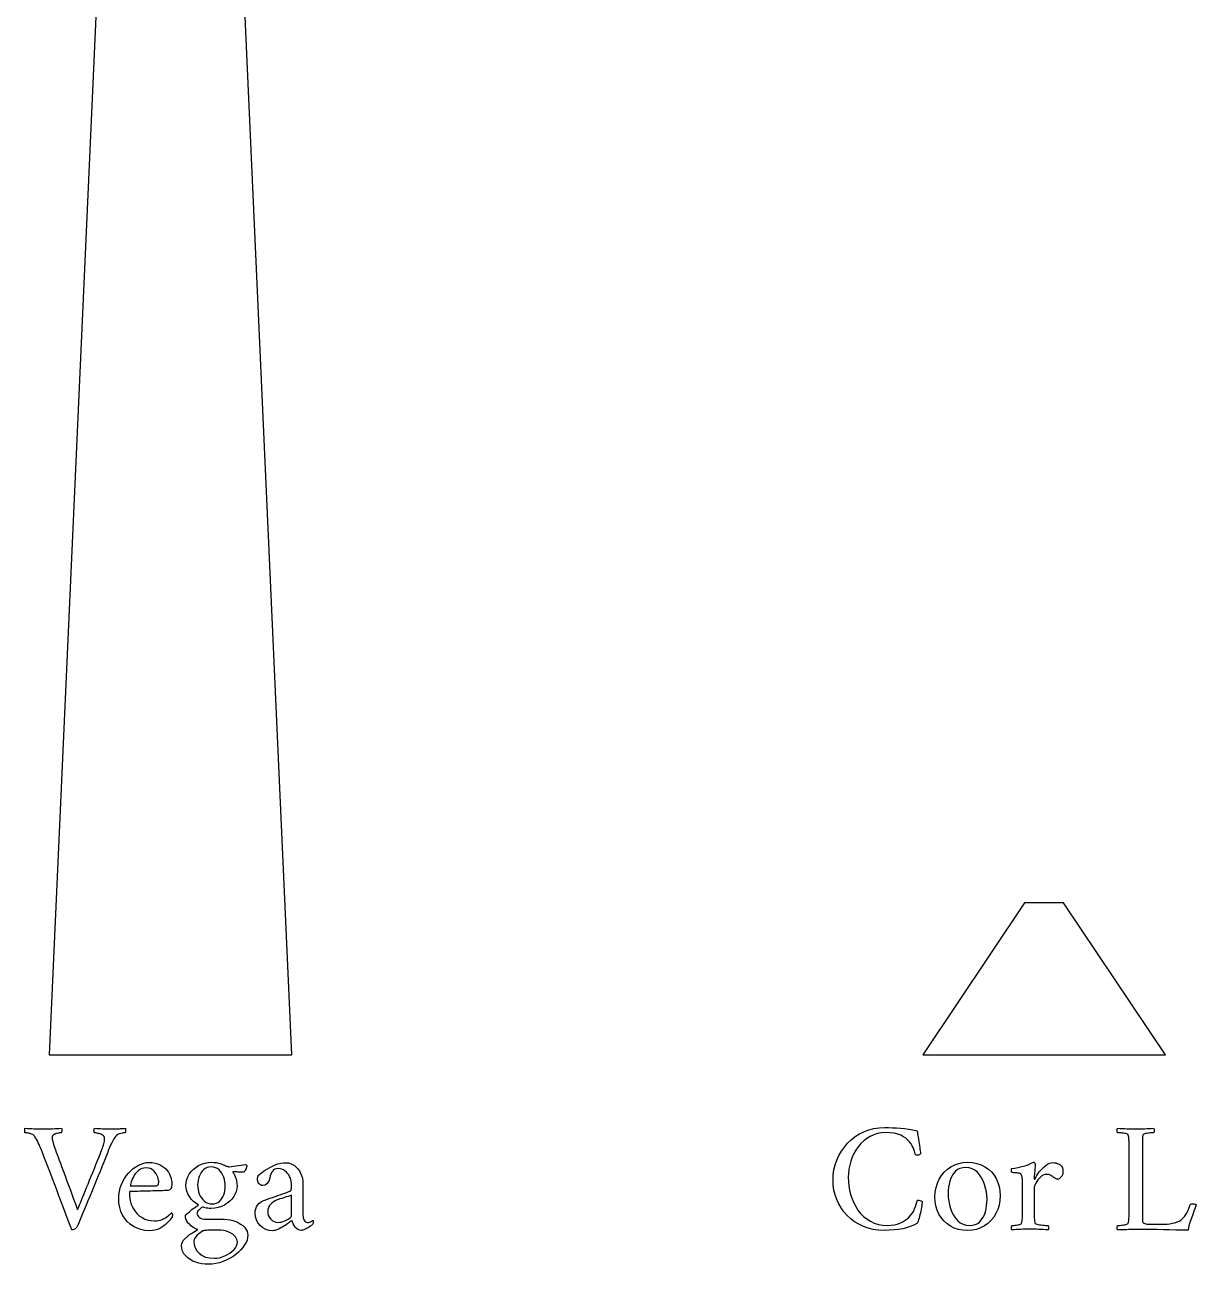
# Model space of a CAD drawing. Header units: millimetres. Extents: x -4 to 95, y -64 to 47.
# Drawn here: x 51 to 75.14, y -4.32 to 21.22 of the extents above; entities that cross this region are included whole.
import ezdxf

# ---------------------------------------------------------------- set-up
doc = ezdxf.new("R2010")
doc.units = ezdxf.units.MM
doc.layers.add('CUT_OUTER', color=1, linetype='Continuous')
doc.layers.add('TEXT', color=5, linetype='Continuous')

msp = doc.modelspace()

# ---------------------------------------------------------------- linework, layer by layer
at = {"layer": 'CUT_OUTER'}
for points in [[(51.5, 0), (56.5, 0), (54.4, 46.7598), (53.6, 46.7598)], [(69.5, 0), (74.5, 0), (72.4, 3.1309), (71.6, 3.1309)]]:
    msp.add_lwpolyline(points, close=True, dxfattribs=at)
at = {"layer": 'TEXT'}
for points in [[(51.3645, -1.529), (51.4157, -1.5287), (51.4661, -1.5278), (51.5157, -1.5263), (51.5645, -1.5242), (51.6127, -1.5219), (51.6605, -1.5198), (51.7079, -1.5178), (51.7548, -1.5161), (51.7576, -1.5241), (51.7593, -1.5351), (51.76, -1.5491), (51.7597, -1.5661), (51.7584, -1.5826), (51.756, -1.5948), (51.7527, -1.6027), (51.7484, -1.6065), (51.7398, -1.607), (51.727, -1.6085), (51.71, -1.611), (51.6887, -1.6145), (51.6656, -1.6194), (51.6431, -1.6258), (51.6213, -1.6339), (51.6, -1.6435), (51.5817, -1.6555), (51.5685, -1.6706), (51.5607, -1.6886), (51.5581, -1.7097), (51.5617, -1.7423), (51.5726, -1.7887), (51.5907, -1.8488), (51.6161, -1.9226), (51.6301, -1.961), (51.6464, -2.0052), (51.6648, -2.0553), (51.6855, -2.1113), (51.7078, -2.1717), (51.731, -2.2351), (51.7553, -2.3015), (51.7806, -2.371), (51.8066, -2.4419), (51.8327, -2.5129), (51.859, -2.5839), (51.8855, -2.6548), (51.9115, -2.7244), (51.9363, -2.7911), (51.9599, -2.855), (51.9823, -2.9161), (52.003, -2.9731), (52.0218, -3.0246), (52.0385, -3.0707), (52.0532, -3.1113), (52.0654, -3.1449), (52.0746, -3.1698), (52.0807, -3.186), (52.0839, -3.1935), (52.0889, -3.1826), (52.0976, -3.1625), (52.1099, -3.1334), (52.1258, -3.0952), (52.1447, -3.0495), (52.1657, -2.998), (52.189, -2.9406), (52.2145, -2.8774), (52.2418, -2.8096), (52.2706, -2.7383), (52.3007, -2.6636), (52.3323, -2.5855), (52.3646, -2.5053), (52.3972, -2.4246), (52.4299, -2.3432), (52.4629, -2.2613), (52.4955, -2.1802), (52.527, -2.1016), (52.5576, -2.0254), (52.5871, -1.9516), (52.598, -1.9238), (52.6081, -1.8952), (52.6173, -1.8657), (52.6258, -1.8355), (52.6329, -1.806), (52.6379, -1.779), (52.6409, -1.7544), (52.6419, -1.7323), (52.6392, -1.7081), (52.631, -1.6871), (52.6174, -1.6694), (52.5984, -1.6548), (52.5762, -1.6429), (52.5532, -1.6331), (52.5294, -1.6252), (52.5048, -1.6194), (52.4818, -1.6151), (52.4625, -1.6121), (52.4471, -1.6103), (52.4355, -1.6097), (52.4298, -1.6045), (52.4258, -1.5956), (52.4234, -1.5828), (52.4226, -1.5661), (52.4234, -1.5491), (52.4258, -1.5351), (52.4298, -1.5241), (52.4355, -1.5161), (52.4784, -1.5178), (52.5202, -1.5198), (52.5607, -1.5219), (52.6, -1.5242), (52.6393, -1.5263), (52.6798, -1.5278), (52.7216, -1.5287), (52.7645, -1.529), (52.7997, -1.5289), (52.831, -1.5286), (52.8586, -1.5281), (52.8823, -1.5274), (52.9039, -1.5265), (52.9254, -1.5254), (52.9467, -1.5241), (52.9677, -1.5226), (52.9899, -1.521), (53.0145, -1.5194), (53.0415, -1.5177), (53.071, -1.5161), (53.0736, -1.5242), (53.075, -1.5355), (53.0752, -1.55), (53.0742, -1.5677), (53.0724, -1.5847), (53.0702, -1.5968), (53.0675, -1.604), (53.0645, -1.6065), (53.0517, -1.6075), (53.0327, -1.6105), (53.0074, -1.6155), (52.9758, -1.6226), (52.9428, -1.6327), (52.9133, -1.6468), (52.8872, -1.6649), (52.8645, -1.6871), (52.8489, -1.7074), (52.831, -1.7359), (52.811, -1.7727), (52.7887, -1.8177), (52.766, -1.8664), (52.7448, -1.9141), (52.7249, -1.9608), (52.7065, -2.0065), (52.6638, -2.1123), (52.623, -2.2137), (52.584, -2.3107), (52.5468, -2.4032), (52.5107, -2.4927), (52.475, -2.5806), (52.4397, -2.6669), (52.4048, -2.7516), (52.3699, -2.8363), (52.3343, -2.9226), (52.2981, -3.0105), (52.2613, -3.1), (52.223, -3.1927), (52.1823, -3.2903), (52.1391, -3.3927), (52.0935, -3.5), (52.0803, -3.5282), (52.0665, -3.5516), (52.0521, -3.5702), (52.0371, -3.5839), (52.0217, -3.5938), (52.006, -3.6008), (51.9902, -3.605), (51.9742, -3.6065), (51.9696, -3.6051), (51.9653, -3.6012), (51.9615, -3.5947), (51.9581, -3.5855), (51.9548, -3.5757), (51.9516, -3.5673), (51.9484, -3.5604), (51.9452, -3.5548), (51.8928, -3.4168), (51.8423, -3.2835), (51.7936, -3.1547), (51.7468, -3.0306), (51.7006, -2.9084), (51.654, -2.7851), (51.6071, -2.6608), (51.5597, -2.5355), (51.5106, -2.4065), (51.4585, -2.271), (51.4033, -2.129), (51.3452, -1.9806), (51.3275, -1.9351), (51.3101, -1.8919), (51.2928, -1.8512), (51.2758, -1.8129), (51.2584, -1.7766), (51.2399, -1.7419), (51.2205, -1.7089), (51.2, -1.6774), (51.1903, -1.6651), (51.1774, -1.654), (51.1613, -1.6442), (51.1419, -1.6355), (51.1211, -1.628), (51.1004, -1.6218), (51.0799, -1.6167), (51.0597, -1.6129), (51.0408, -1.6101), (51.0246, -1.6081), (51.011, -1.6069), (51, -1.6065), (50.9986, -1.6037), (50.9976, -1.5956), (50.997, -1.582), (50.9968, -1.5629), (50.997, -1.5436), (50.9976, -1.5294), (50.9986, -1.5203), (51, -1.5161), (51.0525, -1.5178), (51.1004, -1.5198), (51.1436, -1.5219), (51.1823, -1.5242), (51.2209, -1.5263), (51.2641, -1.5278), (51.312, -1.5287), (51.3645, -1.529)], [(68.7161, -1.5), (68.7945, -1.5008), (68.8746, -1.5032), (68.9566, -1.5073), (69.0403, -1.5129), (69.1253, -1.521), (69.2109, -1.5323), (69.2971, -1.5468), (69.3839, -1.5645), (69.3846, -1.5686), (69.3867, -1.581), (69.3902, -1.6017), (69.3952, -1.6306), (69.4009, -1.6651), (69.4069, -1.7024), (69.413, -1.7425), (69.4194, -1.7855), (69.4257, -1.8288), (69.4319, -1.8702), (69.4378, -1.9095), (69.4435, -1.9468), (69.4485, -1.9793), (69.452, -2.0044), (69.4541, -2.0221), (69.4548, -2.0323), (69.4548, -2.0387), (69.4516, -2.0452), (69.4452, -2.0516), (69.4355, -2.0581), (69.424, -2.0637), (69.4121, -2.0677), (69.3998, -2.0702), (69.3871, -2.071), (69.3762, -2.0704), (69.3661, -2.0685), (69.3569, -2.0655), (69.3484, -2.0613), (69.3441, -2.0411), (69.3375, -2.0161), (69.3287, -1.9863), (69.3177, -1.9516), (69.3032, -1.9141), (69.2839, -1.8758), (69.2597, -1.8367), (69.2306, -1.7968), (69.1957, -1.758), (69.1536, -1.7222), (69.1045, -1.6894), (69.0484, -1.6597), (68.9839, -1.635), (68.9097, -1.6173), (68.8258, -1.6068), (68.7323, -1.6032), (68.6472, -1.6082), (68.5661, -1.623), (68.4891, -1.6477), (68.4161, -1.6823), (68.3477, -1.7252), (68.2843, -1.775), (68.2259, -1.8317), (68.1726, -1.8952), (68.1248, -1.9639), (68.0831, -2.0363), (68.0474, -2.1123), (68.0177, -2.1919), (67.9945, -2.2735), (67.9778, -2.3552), (67.9678, -2.4372), (67.9645, -2.5194), (67.9676, -2.6109), (67.977, -2.7016), (67.9926, -2.7915), (68.0145, -2.8806), (68.0427, -2.9672), (68.0774, -3.0496), (68.1185, -3.1277), (68.1661, -3.2016), (68.2202, -3.2698), (68.2806, -3.3306), (68.3476, -3.3843), (68.421, -3.4306), (68.5009, -3.468), (68.5875, -3.4948), (68.6807, -3.5108), (68.7806, -3.5161), (68.8505, -3.5133), (68.9149, -3.5048), (68.9739, -3.4907), (69.0274, -3.471), (69.0761, -3.4474), (69.1206, -3.4218), (69.1608, -3.3942), (69.1968, -3.3645), (69.2403, -3.3214), (69.2774, -3.2758), (69.3081, -3.2278), (69.3323, -3.1774), (69.3516, -3.1274), (69.3677, -3.0806), (69.3806, -3.0371), (69.3903, -2.9968), (69.4171, -2.996), (69.4427, -3), (69.4671, -3.0089), (69.4903, -3.0226), (69.4896, -3.0367), (69.4875, -3.0565), (69.484, -3.0819), (69.479, -3.1129), (69.4731, -3.1475), (69.4665, -3.1835), (69.4594, -3.2209), (69.4516, -3.2597), (69.4433, -3.2981), (69.4347, -3.3343), (69.4256, -3.3682), (69.4161, -3.4), (69.4067, -3.4278), (69.3976, -3.45), (69.3889, -3.4665), (69.3806, -3.4774), (69.3139, -3.5107), (69.2427, -3.5395), (69.1671, -3.5639), (69.0871, -3.5839), (69.0014, -3.5994), (68.9089, -3.6105), (68.8095, -3.6171), (68.7032, -3.6194), (68.5895, -3.6142), (68.4806, -3.5988), (68.3766, -3.5731), (68.2774, -3.5371), (68.184, -3.4921), (68.0972, -3.4395), (68.017, -3.3792), (67.9435, -3.3113), (67.8774, -3.2369), (67.8194, -3.1573), (67.7694, -3.0724), (67.7274, -2.9823), (67.6943, -2.888), (67.6706, -2.7907), (67.6564, -2.6904), (67.6516, -2.5871), (67.6566, -2.4775), (67.6714, -2.3714), (67.6961, -2.2686), (67.7306, -2.1694), (67.7741, -2.0745), (67.8254, -1.9851), (67.8846, -1.9011), (67.9516, -1.8226), (68.0259, -1.7509), (68.1069, -1.6875), (68.1945, -1.6324), (68.2887, -1.5855), (68.3886, -1.5481), (68.4931, -1.5214), (68.6023, -1.5053), (68.7161, -1.5)], [(74.0258, -3.2355), (74.0258, -3.2391), (74.0258, -3.2435), (74.0258, -3.2488), (74.0258, -3.2548), (74.0258, -3.2705), (74.0258, -3.2883), (74.0258, -3.3084), (74.0258, -3.3306), (74.026, -3.3535), (74.0266, -3.3754), (74.0276, -3.3963), (74.029, -3.4161), (74.031, -3.4335), (74.0339, -3.4468), (74.0375, -3.456), (74.0419, -3.4613), (74.059, -3.4715), (74.0778, -3.4794), (74.0985, -3.4852), (74.121, -3.4887), (74.1477, -3.4908), (74.181, -3.4923), (74.2211, -3.4932), (74.2677, -3.4935), (74.4452, -3.4935), (74.4914, -3.4922), (74.5399, -3.4883), (74.5906, -3.4818), (74.6435, -3.4726), (74.6949, -3.4606), (74.7407, -3.4456), (74.7811, -3.4275), (74.8161, -3.4065), (74.8447, -3.3835), (74.8722, -3.3565), (74.8987, -3.3254), (74.9242, -3.2903), (74.9485, -3.25), (74.9714, -3.2032), (74.9928, -3.15), (75.0129, -3.0903), (75.0181, -3.0819), (75.0274, -3.0758), (75.0407, -3.0722), (75.0581, -3.071), (75.0847, -3.0722), (75.1065, -3.0758), (75.1234, -3.0819), (75.1355, -3.0903), (75.1124, -3.1558), (75.0883, -3.2234), (75.0632, -3.2929), (75.0371, -3.3645), (75.0128, -3.4345), (74.9931, -3.4992), (74.9781, -3.5587), (74.9677, -3.6129), (74.8405, -3.6125), (74.7137, -3.6113), (74.5873, -3.6093), (74.4613, -3.6065), (74.3315, -3.6036), (74.1935, -3.6016), (74.0476, -3.6004), (73.8935, -3.6), (73.8401, -3.6003), (73.7895, -3.6012), (73.7417, -3.6027), (73.6968, -3.6048), (73.6528, -3.607), (73.6081, -3.6085), (73.5625, -3.6094), (73.5161, -3.6097), (73.5106, -3.602), (73.5069, -3.5919), (73.5049, -3.5794), (73.5048, -3.5645), (73.5061, -3.5496), (73.5085, -3.5371), (73.5118, -3.527), (73.5161, -3.5194), (73.5278, -3.5191), (73.5435, -3.5181), (73.5633, -3.5166), (73.5871, -3.5145), (73.6126, -3.5116), (73.6375, -3.5077), (73.6618, -3.5027), (73.6855, -3.4968), (73.7061, -3.4901), (73.7214, -3.4831), (73.7311, -3.4756), (73.7355, -3.4677), (73.7412, -3.447), (73.7456, -3.4234), (73.7485, -3.397), (73.75, -3.3677), (73.7507, -3.3365), (73.7512, -3.304), (73.7515, -3.2704), (73.7516, -3.2355), (73.7516, -1.8903), (73.7515, -1.8553), (73.7512, -1.8214), (73.7507, -1.7884), (73.75, -1.7565), (73.7485, -1.7265), (73.7456, -1.6996), (73.7412, -1.6757), (73.7355, -1.6548), (73.7311, -1.6458), (73.7214, -1.6379), (73.7061, -1.6313), (73.6855, -1.6258), (73.6618, -1.6213), (73.6375, -1.6173), (73.6126, -1.614), (73.5871, -1.6113), (73.5633, -1.6092), (73.5435, -1.6077), (73.5278, -1.6068), (73.5161, -1.6065), (73.5118, -1.5988), (73.5085, -1.5887), (73.5061, -1.5762), (73.5048, -1.5613), (73.5049, -1.5464), (73.5069, -1.5339), (73.5106, -1.5238), (73.5161, -1.5161), (73.5643, -1.5178), (73.6121, -1.5198), (73.6595, -1.5219), (73.7065, -1.5242), (73.753, -1.5263), (73.7992, -1.5278), (73.845, -1.5287), (73.8903, -1.529), (73.9368, -1.5287), (73.9827, -1.5278), (74.0279, -1.5263), (74.0726, -1.5242), (74.1174, -1.5219), (74.1633, -1.5198), (74.2102, -1.5178), (74.2581, -1.5161), (74.2636, -1.5238), (74.2673, -1.5339), (74.2693, -1.5464), (74.2694, -1.5613), (74.268, -1.5762), (74.2657, -1.5887), (74.2624, -1.5988), (74.2581, -1.6065), (74.2464, -1.6068), (74.2306, -1.6077), (74.2109, -1.6092), (74.1871, -1.6113), (74.1617, -1.614), (74.1371, -1.6173), (74.1133, -1.6213), (74.0903, -1.6258), (74.0702, -1.6313), (74.0548, -1.6379), (74.0444, -1.6458), (74.0387, -1.6548), (74.0344, -1.6722), (74.031, -1.6919), (74.0287, -1.7141), (74.0274, -1.7387), (74.0267, -1.7651), (74.0262, -1.7927), (74.0259, -1.8216), (74.0258, -1.8516), (74.0258, -1.8565), (74.0258, -1.8613), (74.0258, -1.8661), (74.0258, -1.871), (74.0258, -1.8758), (74.0258, -1.8806), (74.0258, -1.8855), (74.0258, -1.8903)], [(53.1548, -2.8194), (53.1579, -2.9153), (53.1702, -3.0032), (53.1917, -3.0831), (53.2226, -3.1548), (53.2611, -3.2182), (53.3056, -3.273), (53.3563, -3.3191), (53.4129, -3.3565), (53.4738, -3.3854), (53.5371, -3.406), (53.6028, -3.4184), (53.671, -3.4226), (53.7135, -3.4207), (53.754, -3.4149), (53.7925, -3.4053), (53.829, -3.3919), (53.8631, -3.376), (53.8944, -3.3589), (53.9228, -3.3405), (53.9484, -3.321), (53.9708, -3.3019), (53.9895, -3.2851), (54.0046, -3.2705), (54.0161, -3.2581), (54.0182, -3.2588), (54.0214, -3.2609), (54.0255, -3.2644), (54.0306, -3.2694), (54.0356, -3.2755), (54.0391, -3.2827), (54.0412, -3.2908), (54.0419, -3.3), (54.0407, -3.3133), (54.0371, -3.3274), (54.031, -3.3423), (54.0226, -3.3581), (54.006, -3.3818), (53.9855, -3.4077), (53.9609, -3.4358), (53.9323, -3.4661), (53.8996, -3.4967), (53.8629, -3.5254), (53.8222, -3.5523), (53.7774, -3.5774), (53.7288, -3.5986), (53.6766, -3.6137), (53.6208, -3.6228), (53.5613, -3.6258), (53.472, -3.6204), (53.3879, -3.604), (53.3091, -3.5768), (53.2355, -3.5387), (53.1683, -3.4913), (53.1089, -3.4363), (53.0571, -3.3736), (53.0129, -3.3032), (52.9776, -3.2268), (52.9524, -3.146), (52.9373, -3.0607), (52.9323, -2.971), (52.9358, -2.8932), (52.9464, -2.8181), (52.964, -2.7457), (52.9887, -2.6758), (53.0192, -2.6095), (53.054, -2.5476), (53.0933, -2.4901), (53.1371, -2.4371), (53.1842, -2.389), (53.2335, -2.3464), (53.285, -2.3092), (53.3387, -2.2774), (53.3931, -2.252), (53.4468, -2.2339), (53.4996, -2.223), (53.5516, -2.2194), (53.6195, -2.2224), (53.681, -2.2315), (53.7364, -2.2466), (53.7855, -2.2677), (53.829, -2.2933), (53.8677, -2.3218), (53.9016, -2.353), (53.9306, -2.3871), (53.9552, -2.4226), (53.9758, -2.4581), (53.9923, -2.4935), (54.0048, -2.529), (54.014, -2.5631), (54.0206, -2.5944), (54.0245, -2.6228), (54.0258, -2.6484), (54.0248, -2.6804), (54.0218, -2.7089), (54.0167, -2.7337), (54.0097, -2.7548), (53.9998, -2.772), (53.9863, -2.7847), (53.9692, -2.7929), (53.9484, -2.7968), (53.9303, -2.7983), (53.9052, -2.7996), (53.8731, -2.8007), (53.8339, -2.8016), (53.7896, -2.8025), (53.7423, -2.8036), (53.692, -2.8049), (53.6387, -2.8065), (53.5841, -2.8081), (53.5298, -2.8097), (53.476, -2.8113), (53.4226, -2.8129), (53.3714, -2.8144), (53.3242, -2.8157), (53.281, -2.8168), (53.2419, -2.8177), (53.2087, -2.8184), (53.1831, -2.819), (53.1651, -2.8193), (53.1548, -2.8194)], [(55.1065, -3.3903), (55.1684, -3.3931), (55.2286, -3.4016), (55.287, -3.4157), (55.3435, -3.4355), (55.3966, -3.4599), (55.4444, -3.4879), (55.4869, -3.5196), (55.5242, -3.5548), (55.5545, -3.5929), (55.5762, -3.6331), (55.5892, -3.6752), (55.5935, -3.7194), (55.5894, -3.7681), (55.577, -3.8177), (55.5564, -3.8681), (55.5274, -3.9194), (55.4914, -3.9702), (55.4496, -4.0194), (55.4019, -4.0669), (55.3484, -4.1129), (55.2897, -4.1559), (55.2266, -4.1948), (55.1591, -4.2293), (55.0871, -4.2597), (55.0119, -4.2844), (54.9347, -4.302), (54.8554, -4.3126), (54.7742, -4.3161), (54.7113, -4.3135), (54.6484, -4.3056), (54.5855, -4.2925), (54.5226, -4.2742), (54.4623, -4.2505), (54.4073, -4.2214), (54.3575, -4.1868), (54.3129, -4.1468), (54.2762, -4.1013), (54.25, -4.0504), (54.2343, -3.9941), (54.229, -3.9323), (54.2329, -3.8972), (54.2444, -3.8629), (54.2635, -3.8294), (54.2903, -3.7968), (54.3222, -3.7653), (54.3565, -3.7355), (54.3931, -3.7073), (54.4323, -3.6806), (54.4708, -3.6565), (54.5056, -3.6355), (54.5369, -3.6177), (54.5645, -3.6032), (54.5368, -3.5923), (54.5085, -3.579), (54.4795, -3.5633), (54.45, -3.5452), (54.4213, -3.5245), (54.3948, -3.5012), (54.3705, -3.4753), (54.3484, -3.4468), (54.33, -3.4158), (54.3169, -3.3827), (54.3091, -3.3473), (54.3065, -3.3097), (54.3225, -3.2928), (54.3415, -3.2746), (54.3636, -3.2549), (54.3887, -3.2339), (54.4153, -3.2124), (54.4419, -3.1915), (54.4685, -3.1713), (54.4952, -3.1516), (54.5203, -3.1337), (54.5423, -3.1185), (54.5614, -3.1063), (54.5774, -3.0968), (54.5221, -3.0616), (54.4722, -3.0206), (54.4277, -2.9737), (54.3887, -2.921), (54.357, -2.865), (54.3343, -2.8085), (54.3207, -2.7513), (54.3161, -2.6935), (54.3205, -2.6318), (54.3335, -2.5722), (54.3551, -2.5148), (54.3855, -2.4597), (54.4234, -2.4082), (54.4677, -2.3617), (54.5185, -2.3203), (54.5758, -2.2839), (54.6382, -2.2542), (54.7044, -2.2331), (54.7745, -2.2204), (54.8484, -2.2161), (54.898, -2.2178), (54.9435, -2.223), (54.9851, -2.2316), (55.0226, -2.2435), (55.0562, -2.2566), (55.0863, -2.2681), (55.1127, -2.2783), (55.1355, -2.2871), (55.1553, -2.2942), (55.1698, -2.2992), (55.1787, -2.3022), (55.1823, -2.3032), (55.1844, -2.3036), (55.1891, -2.3048), (55.1965, -2.3069), (55.2065, -2.3097), (55.5452, -2.2613), (55.5579, -2.2669), (55.5669, -2.2742), (55.5724, -2.2831), (55.5742, -2.2935), (55.5728, -2.3049), (55.5685, -2.3198), (55.5615, -2.338), (55.5516, -2.3597), (55.5401, -2.3811), (55.5282, -2.3988), (55.5159, -2.4126), (55.5032, -2.4226), (55.4833, -2.4211), (55.4621, -2.4198), (55.4397, -2.4186), (55.4161, -2.4177), (55.3927, -2.4168), (55.371, -2.4157), (55.3508, -2.4144), (55.3323, -2.4129), (55.3167, -2.4115), (55.3056, -2.4105), (55.299, -2.4099), (55.2968, -2.4097), (55.2911, -2.4103), (55.2871, -2.4121), (55.2847, -2.4151), (55.2839, -2.4194), (55.2918, -2.4301), (55.3028, -2.4496), (55.3168, -2.4777), (55.3339, -2.5145), (55.3501, -2.5574), (55.3617, -2.6036), (55.3686, -2.6533), (55.371, -2.7065), (55.3666, -2.7611), (55.3536, -2.8153), (55.332, -2.8692), (55.3016, -2.9226), (55.2637, -2.9735), (55.2194, -3.0198), (55.1685, -3.0614), (55.1113, -3.0984), (55.0489, -3.1287), (54.9827, -3.1504), (54.9126, -3.1634), (54.8387, -3.1677), (54.8169, -3.1671), (54.7935, -3.1653), (54.7685, -3.1623), (54.7419, -3.1581), (54.7163, -3.1532), (54.6944, -3.1484), (54.676, -3.1435), (54.6613, -3.1387), (54.6406, -3.151), (54.6206, -3.1653), (54.6011, -3.1817), (54.5823, -3.2), (54.566, -3.2194), (54.5544, -3.2387), (54.5475, -3.2581), (54.5452, -3.2774), (54.5482, -3.2901), (54.5573, -3.3056), (54.5724, -3.324), (54.5935, -3.3452), (54.6206, -3.3649), (54.6532, -3.379), (54.6915, -3.3875), (54.7355, -3.3903)], [(56.3839, -2.2258), (56.4283, -2.2294), (56.4714, -2.2403), (56.513, -2.2585), (56.5532, -2.2839), (56.5908, -2.3153), (56.6246, -2.3516), (56.6545, -2.3927), (56.6806, -2.4387), (56.7018, -2.4887), (56.7169, -2.5419), (56.726, -2.5984), (56.729, -2.6581), (56.729, -3.3065), (56.7304, -3.336), (56.7347, -3.3633), (56.7417, -3.3884), (56.7516, -3.4113), (56.7647, -3.4303), (56.7815, -3.444), (56.8018, -3.4521), (56.8258, -3.4548), (56.8472, -3.4536), (56.8661, -3.45), (56.8827, -3.444), (56.8968, -3.4355), (56.9085, -3.4268), (56.9177, -3.4202), (56.9246, -3.4155), (56.929, -3.4129), (56.9321, -3.4135), (56.9347, -3.4153), (56.9369, -3.4183), (56.9387, -3.4226), (56.9401, -3.4272), (56.9411, -3.4315), (56.9417, -3.4353), (56.9419, -3.4387), (56.9409, -3.4558), (56.9379, -3.4718), (56.9329, -3.4865), (56.9258, -3.5), (56.9146, -3.5089), (56.9004, -3.5194), (56.8832, -3.5315), (56.8629, -3.5452), (56.8409, -3.5593), (56.8185, -3.5726), (56.7958, -3.5851), (56.7726, -3.5968), (56.7499, -3.6067), (56.7286, -3.6137), (56.7088, -3.6179), (56.6903, -3.6194), (56.6574, -3.6151), (56.6262, -3.6024), (56.5969, -3.5812), (56.5694, -3.5516), (56.5451, -3.5175), (56.5254, -3.4831), (56.5104, -3.4482), (56.5, -3.4129), (56.4914, -3.4208), (56.4786, -3.4315), (56.4616, -3.445), (56.4403, -3.4613), (56.416, -3.4791), (56.3899, -3.4972), (56.362, -3.5154), (56.3323, -3.5339), (56.3017, -3.5518), (56.2714, -3.5685), (56.2412, -3.5841), (56.2113, -3.5984), (56.1826, -3.6104), (56.156, -3.619), (56.1318, -3.6241), (56.1097, -3.6258), (56.0353, -3.6193), (55.9669, -3.5996), (55.9046, -3.5668), (55.8484, -3.521), (55.8018, -3.4656), (55.7685, -3.4044), (55.7486, -3.3374), (55.7419, -3.2645), (55.7453, -3.2178), (55.7552, -3.1746), (55.7719, -3.1348), (55.7952, -3.0984), (55.8217, -3.0668), (55.848, -3.0415), (55.8741, -3.0225), (55.9, -3.0097), (55.9465, -2.9932), (55.9956, -2.9762), (56.0473, -2.9586), (56.1016, -2.9403), (56.1564, -2.9219), (56.2093, -2.9036), (56.2604, -2.8856), (56.3097, -2.8677), (56.3548, -2.851), (56.3935, -2.8363), (56.4258, -2.8236), (56.4516, -2.8129), (56.4633, -2.8078), (56.4726, -2.802), (56.4794, -2.7957), (56.4839, -2.7887), (56.4867, -2.7797), (56.4887, -2.7673), (56.4899, -2.7515), (56.4903, -2.7323), (56.4903, -2.6484), (56.4881, -2.613), (56.4815, -2.5778), (56.4704, -2.5428), (56.4548, -2.5081), (56.4355, -2.4748), (56.4129, -2.4444), (56.3871, -2.4167), (56.3581, -2.3919), (56.3264, -2.3715), (56.2927, -2.3569), (56.2571, -2.3481), (56.2194, -2.3452), (56.1817, -2.3484), (56.1492, -2.3581), (56.122, -2.3742), (56.1, -2.3968), (56.0821, -2.4252), (56.0669, -2.4589), (56.0546, -2.4978), (56.0452, -2.5419), (56.025, -2.6083), (55.9935, -2.6556), (55.9508, -2.6841), (55.8968, -2.6935), (55.8725, -2.6909), (55.8512, -2.6831), (55.833, -2.67), (55.8177, -2.6516), (55.8057, -2.6302), (55.7972, -2.6081), (55.792, -2.5851), (55.7903, -2.5613), (55.7907, -2.5553), (55.7919, -2.5472), (55.794, -2.5368), (55.7968, -2.5242), (55.8002, -2.5114), (55.804, -2.5004), (55.8083, -2.4912), (55.8129, -2.4839), (55.8397, -2.4603), (55.8718, -2.4347), (55.9091, -2.4071), (55.9516, -2.3774), (55.9983, -2.3478), (56.048, -2.3202), (56.1007, -2.2946), (56.1565, -2.271), (56.2136, -2.2512), (56.2706, -2.2371), (56.3273, -2.2286), (56.3839, -2.2258)], [(70.4226, -2.2161), (70.5237, -2.2218), (70.6173, -2.2387), (70.7035, -2.2669), (70.7823, -2.3065), (70.853, -2.3556), (70.9153, -2.4129), (70.9692, -2.4782), (71.0145, -2.5516), (71.0505, -2.6317), (71.0762, -2.7169), (71.0916, -2.8075), (71.0968, -2.9032), (71.0913, -3.0023), (71.075, -3.0964), (71.0478, -3.1854), (71.0097, -3.2694), (70.9621, -3.3466), (70.9065, -3.4153), (70.8427, -3.4756), (70.771, -3.5274), (70.6927, -3.5691), (70.6097, -3.5988), (70.5218, -3.6166), (70.429, -3.6226), (70.3291, -3.6168), (70.2359, -3.5996), (70.1493, -3.5709), (70.0694, -3.5306), (69.9972, -3.4806), (69.9339, -3.4226), (69.8794, -3.3565), (69.8339, -3.2823), (69.7979, -3.2015), (69.7722, -3.1157), (69.7568, -3.0249), (69.7516, -2.929), (69.7572, -2.83), (69.7738, -2.7363), (69.8015, -2.6478), (69.8403, -2.5645), (69.8886, -2.4881), (69.9448, -2.4202), (70.0088, -2.3607), (70.0806, -2.3097), (70.1589, -2.2687), (70.2419, -2.2395), (70.3298, -2.222), (70.4226, -2.2161)], [(72.1806, -2.2226), (72.2109, -2.2243), (72.2403, -2.2294), (72.269, -2.238), (72.2968, -2.25), (72.3222, -2.2644), (72.3435, -2.2802), (72.3609, -2.2975), (72.3742, -2.3161), (72.3772, -2.3232), (72.3798, -2.3315), (72.3821, -2.3409), (72.3839, -2.3516), (72.3853, -2.3631), (72.3863, -2.375), (72.3869, -2.3873), (72.3871, -2.4), (72.3846, -2.4405), (72.377, -2.475), (72.3644, -2.5034), (72.3468, -2.5258), (72.3275, -2.5427), (72.3101, -2.5548), (72.2945, -2.5621), (72.2806, -2.5645), (72.2647, -2.5631), (72.2492, -2.5589), (72.2341, -2.5518), (72.2194, -2.5419), (72.205, -2.531), (72.1911, -2.521), (72.1776, -2.5117), (72.1645, -2.5032), (72.1531, -2.4955), (72.1415, -2.4883), (72.1297, -2.4818), (72.1177, -2.4758), (72.1043, -2.4709), (72.0883, -2.4673), (72.0697, -2.4652), (72.0484, -2.4645), (72.0152, -2.468), (71.9835, -2.4786), (71.9531, -2.4963), (71.9242, -2.521), (71.8973, -2.5499), (71.873, -2.5802), (71.8513, -2.612), (71.8323, -2.6452), (71.8167, -2.677), (71.8056, -2.7048), (71.799, -2.7286), (71.7968, -2.7484), (71.7968, -3.2355), (71.7969, -3.2704), (71.7972, -3.304), (71.7977, -3.3365), (71.7984, -3.3677), (71.7999, -3.397), (71.8028, -3.4234), (71.8072, -3.447), (71.8129, -3.4677), (71.8194, -3.4756), (71.8323, -3.4831), (71.8516, -3.4901), (71.8774, -3.4968), (71.9069, -3.5027), (71.9371, -3.5077), (71.9681, -3.5116), (72, -3.5145), (72.0294, -3.5166), (72.0532, -3.5181), (72.0714, -3.5191), (72.0839, -3.5194), (72.0882, -3.527), (72.0915, -3.5371), (72.0939, -3.5496), (72.0952, -3.5645), (72.0951, -3.5794), (72.0931, -3.5919), (72.0894, -3.602), (72.0839, -3.6097), (72.0353, -3.6066), (71.9863, -3.6036), (71.9369, -3.6009), (71.8871, -3.5984), (71.8375, -3.5963), (71.7887, -3.5948), (71.7407, -3.5939), (71.6935, -3.5935), (71.6488, -3.5939), (71.6048, -3.5948), (71.5617, -3.5963), (71.5194, -3.5984), (71.4766, -3.6009), (71.4323, -3.6036), (71.3863, -3.6066), (71.3387, -3.6097), (71.3332, -3.602), (71.3294, -3.5919), (71.3275, -3.5794), (71.3274, -3.5645), (71.3287, -3.5496), (71.331, -3.5371), (71.3344, -3.527), (71.3387, -3.5194), (71.3501, -3.5191), (71.3649, -3.5181), (71.3832, -3.5166), (71.4048, -3.5145), (71.4279, -3.5116), (71.4504, -3.5077), (71.4723, -3.5027), (71.4935, -3.4968), (71.5121, -3.4901), (71.5258, -3.4831), (71.5347, -3.4756), (71.5387, -3.4677), (71.5445, -3.447), (71.5488, -3.4234), (71.5517, -3.397), (71.5532, -3.3677), (71.5539, -3.3365), (71.5544, -3.304), (71.5547, -3.2704), (71.5548, -3.2355), (71.5548, -2.6484), (71.5547, -2.631), (71.5544, -2.6113), (71.5539, -2.5891), (71.5532, -2.5645), (71.5517, -2.5401), (71.5488, -2.5185), (71.5445, -2.4998), (71.5387, -2.4839), (71.5317, -2.4705), (71.5202, -2.4593), (71.5042, -2.4503), (71.4839, -2.4435), (71.4613, -2.4385), (71.4387, -2.4347), (71.4161, -2.4321), (71.3935, -2.4306), (71.373, -2.4299), (71.3565, -2.4294), (71.344, -2.4291), (71.3355, -2.429), (71.3339, -2.4242), (71.3323, -2.4161), (71.3306, -2.4048), (71.329, -2.3903), (71.3282, -2.3754), (71.329, -2.3629), (71.3315, -2.3528), (71.3355, -2.3452), (71.3964, -2.3361), (71.4565, -2.325), (71.5157, -2.3119), (71.5742, -2.2968), (71.6308, -2.2794), (71.6847, -2.2597), (71.7357, -2.2375), (71.7839, -2.2129), (71.7902, -2.2141), (71.7964, -2.2177), (71.8023, -2.2238), (71.8081, -2.2323), (71.813, -2.2415), (71.8165, -2.25), (71.8186, -2.2577), (71.8194, -2.2645), (71.819, -2.2728), (71.8177, -2.2879), (71.8157, -2.3099), (71.8129, -2.3387), (71.8098, -2.3711), (71.8069, -2.4036), (71.8041, -2.4364), (71.8016, -2.4694), (71.7995, -2.4995), (71.798, -2.5238), (71.7971, -2.5422), (71.7968, -2.5548), (71.7971, -2.5591), (71.798, -2.5621), (71.7995, -2.5639), (71.8016, -2.5645), (71.8039, -2.5643), (71.806, -2.5637), (71.808, -2.5627), (71.8097, -2.5613), (71.8275, -2.5267), (71.8488, -2.4907), (71.8735, -2.4533), (71.9016, -2.4145), (71.9324, -2.3764), (71.9649, -2.3411), (71.9993, -2.3087), (72.0355, -2.279), (72.0724, -2.2543), (72.1089, -2.2367), (72.145, -2.2261), (72.1806, -2.2226)], [(53.171, -2.7032), (53.6839, -2.7032), (53.6979, -2.7022), (53.7109, -2.6992), (53.7229, -2.6942), (53.7339, -2.6871), (53.7432, -2.6774), (53.7504, -2.6645), (53.7553, -2.6484), (53.7581, -2.629), (53.7579, -2.6077), (53.754, -2.5823), (53.7466, -2.5528), (53.7355, -2.5194), (53.7207, -2.4847), (53.702, -2.4516), (53.6795, -2.4202), (53.6532, -2.3903), (53.6225, -2.3649), (53.5867, -2.3468), (53.5459, -2.3359), (53.5, -2.3323), (53.4522, -2.3358), (53.4089, -2.3464), (53.37, -2.364), (53.3355, -2.3887), (53.3049, -2.4179), (53.2778, -2.4492), (53.2541, -2.4825), (53.2339, -2.5177), (53.2167, -2.553), (53.2024, -2.5863), (53.1909, -2.6175), (53.1823, -2.6468), (53.1761, -2.6715), (53.1722, -2.6891), (53.1705, -2.6997), (53.171, -2.7032)], [(54.8355, -2.3129), (54.7921, -2.3163), (54.7524, -2.3266), (54.7163, -2.3438), (54.6839, -2.3677), (54.655, -2.397), (54.6298, -2.4298), (54.6083, -2.4663), (54.5903, -2.5065), (54.5762, -2.5488), (54.5661, -2.5919), (54.5601, -2.6359), (54.5581, -2.6806), (54.5603, -2.7286), (54.5669, -2.7758), (54.578, -2.8222), (54.5935, -2.8677), (54.6133, -2.9109), (54.6371, -2.95), (54.6649, -2.9851), (54.6968, -3.0161), (54.7325, -3.0415), (54.7718, -3.0597), (54.8147, -3.0706), (54.8613, -3.0742), (54.9031, -3.0709), (54.9415, -3.0609), (54.9765, -3.0443), (55.0081, -3.021), (55.0361, -2.9925), (55.0605, -2.9605), (55.0812, -2.9248), (55.0984, -2.8855), (55.1118, -2.8441), (55.1214, -2.802), (55.1271, -2.7594), (55.129, -2.7161), (55.127, -2.6666), (55.121, -2.6181), (55.1109, -2.5707), (55.0968, -2.5242), (55.0786, -2.4802), (55.0565, -2.4403), (55.0302, -2.4044), (55, -2.3726), (54.9655, -2.3465), (54.9266, -2.3278), (54.8833, -2.3166), (54.8355, -2.3129)], [(70.3871, -2.3226), (70.3242, -2.3275), (70.2677, -2.3423), (70.2177, -2.367), (70.1742, -2.4016), (70.1367, -2.444), (70.1048, -2.4919), (70.0786, -2.5456), (70.0581, -2.6048), (70.0425, -2.6676), (70.0315, -2.7319), (70.0248, -2.7975), (70.0226, -2.8645), (70.0257, -2.9403), (70.0351, -3.0161), (70.0507, -3.0919), (70.0726, -3.1677), (70.1006, -3.2403), (70.1347, -3.3065), (70.1748, -3.3661), (70.221, -3.4194), (70.2729, -3.4631), (70.3302, -3.4944), (70.393, -3.5131), (70.4613, -3.5194), (70.5255, -3.5144), (70.5827, -3.4996), (70.6328, -3.4749), (70.6758, -3.4403), (70.7126, -3.3979), (70.744, -3.3496), (70.7699, -3.2955), (70.7903, -3.2355), (70.8058, -3.1722), (70.8169, -3.1081), (70.8236, -3.0431), (70.8258, -2.9774), (70.8226, -2.9003), (70.8129, -2.8238), (70.7968, -2.7479), (70.7742, -2.6726), (70.7456, -2.6007), (70.7113, -2.5351), (70.6714, -2.4757), (70.6258, -2.4226), (70.5746, -2.3788), (70.5177, -2.3476), (70.4552, -2.3288), (70.3871, -2.3226)], [(56.2161, -3.4548), (56.2442, -3.4532), (56.2734, -3.4484), (56.3038, -3.4403), (56.3355, -3.429), (56.3665, -3.4158), (56.3952, -3.402), (56.4214, -3.3876), (56.4452, -3.3726), (56.4649, -3.3582), (56.479, -3.3456), (56.4875, -3.3348), (56.4903, -3.3258), (56.4903, -2.8968), (56.4577, -2.9071), (56.421, -2.9185), (56.3802, -2.9312), (56.3355, -2.9452), (56.2917, -2.9589), (56.254, -2.971), (56.2224, -2.9815), (56.1968, -2.9903), (56.1567, -3.0083), (56.1202, -3.0298), (56.0873, -3.055), (56.0581, -3.0839), (56.0341, -3.1163), (56.0169, -3.1524), (56.0067, -3.1921), (56.0032, -3.2355), (56.0071, -3.2777), (56.0185, -3.3173), (56.0377, -3.3543), (56.0645, -3.3887), (56.097, -3.4176), (56.1331, -3.4383), (56.1728, -3.4507), (56.2161, -3.4548)], [(54.9613, -3.6129), (54.9445, -3.613), (54.923, -3.6133), (54.8969, -3.6138), (54.8661, -3.6145), (54.8335, -3.6154), (54.8016, -3.6165), (54.7706, -3.6178), (54.7403, -3.6194), (54.7134, -3.6212), (54.6923, -3.6234), (54.6771, -3.626), (54.6677, -3.629), (54.6409, -3.6468), (54.6121, -3.6677), (54.5812, -3.6919), (54.5484, -3.7194), (54.5187, -3.7486), (54.4976, -3.7782), (54.4849, -3.8083), (54.4806, -3.8387), (54.4875, -3.9114), (54.5081, -3.9778), (54.5423, -4.038), (54.5903, -4.0919), (54.6508, -4.1364), (54.7226, -4.1681), (54.8056, -4.1872), (54.9, -4.1935), (54.9548, -4.1905), (55.0097, -4.1815), (55.0645, -4.1663), (55.1194, -4.1452), (55.172, -4.1192), (55.2202, -4.0895), (55.2639, -4.0563), (55.3032, -4.0194), (55.3357, -3.98), (55.3589, -3.9395), (55.3728, -3.8978), (55.3774, -3.8548), (55.3748, -3.8316), (55.3669, -3.8069), (55.3538, -3.7807), (55.3355, -3.7532), (55.3115, -3.7259), (55.2815, -3.7004), (55.2454, -3.6767), (55.2032, -3.6548), (55.1542, -3.6365), (55.0976, -3.6234), (55.0333, -3.6155), (54.9613, -3.6129)]]:
    msp.add_lwpolyline(points, close=True, dxfattribs=at)

doc.saveas('drawing.dxf')
